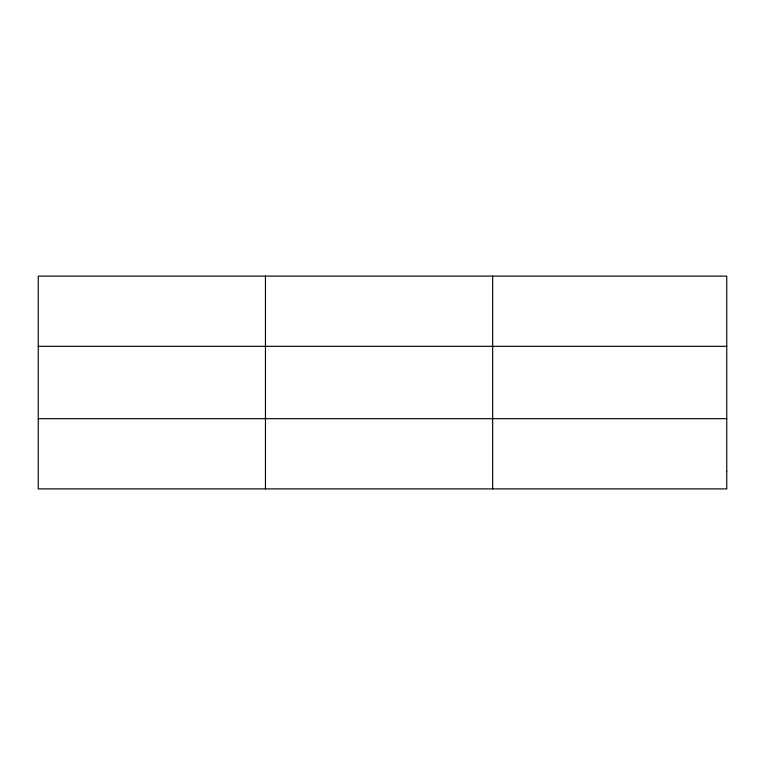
<?xml version="1.0" encoding="UTF-8"?>
<svg xmlns="http://www.w3.org/2000/svg" width="765" height="765" viewBox="0 0 765 765"><rect width="100%" height="100%" fill="white"/><g stroke="black" fill="none" stroke-linecap="round" stroke-linejoin="round"><path stroke-width="1.15" d="M265.455 488.892L265.455 276.108M492.66 488.892L492.66 276.108M38.25 346.325L726.75 346.325M38.25 418.675L726.75 418.675M726.75 471.336L726.75 488.892L38.25 488.892L38.25 276.108L726.75 276.108L726.75 471.336"/></g></svg>
